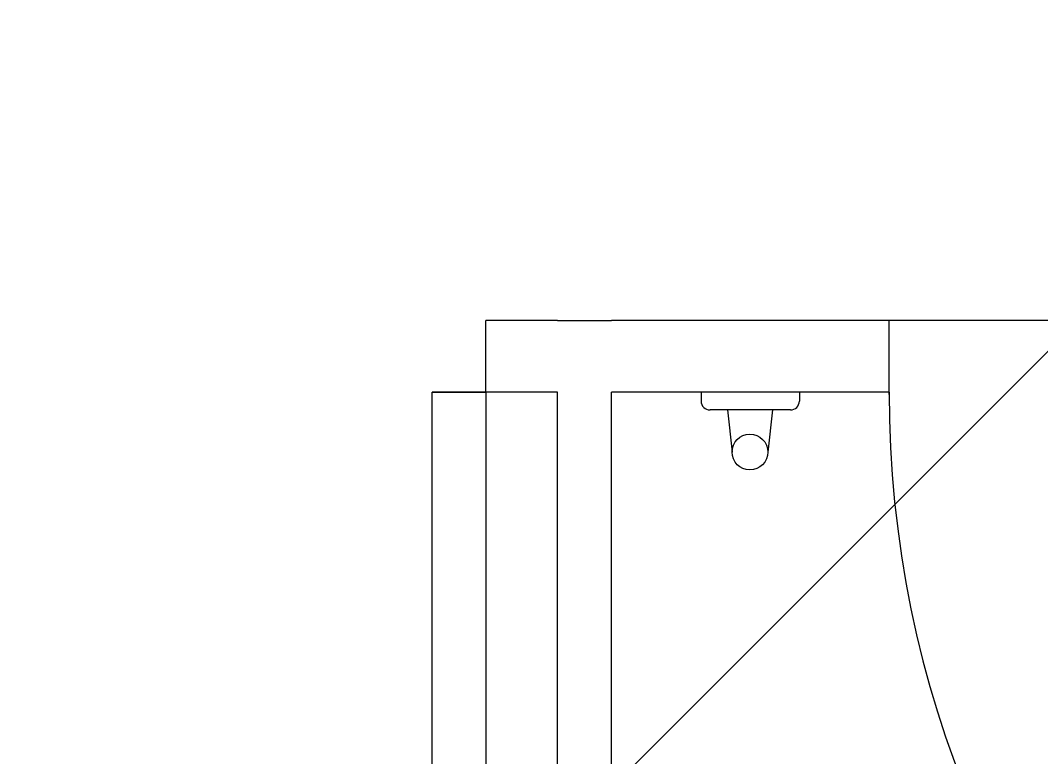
# Model space of a CAD drawing. Header units: millimetres. Extents: x 732 to 1037, y 127 to 299.
# Drawn here: x 737.353 to 737.923, y 284.984 to 285.395 of the extents above; entities that cross this region are included whole.
import ezdxf

# ---------------------------------------------------------------- set-up
doc = ezdxf.new("R2010")
doc.units = ezdxf.units.MM
doc.layers.add('I-ARQ', color=8, linetype='Continuous')

# ---------------------------------------------------------------- blocks, each defined once
blk = doc.blocks.new('A$C4CA24491')
at = {"layer": 'I-ARQ', "color": 2}
blk.add_line((0, 6.58942), (12.4561, 19.04552), dxfattribs=at)

msp = doc.modelspace()

# ---------------------------------------------------------------- linework, layer by layer
at = {"layer": 'I-ARQ'}
for p, q in [((737.65258, 285.22753), (737.61258, 285.22753)), ((737.61258, 285.18753), (737.61258, 285.22753)), ((737.65258, 285.22753), (737.68258, 285.22753)), ((737.83759, 285.22753), (737.68258, 285.22753)), ((738.43758, 285.22753), (737.83758, 285.22753)), ((737.83759, 285.18615), (737.83759, 285.22753)), ((737.65258, 285.18753), (737.58258, 285.18753)), ((737.58258, 284.58753), (737.58258, 285.18753)), ((737.58258, 285.18753), (737.61258, 285.18753)), ((737.61258, 285.18753), (737.61258, 284.58753)), ((737.65258, 283.97753), (737.65258, 285.18753)), ((737.68258, 283.97753), (737.68258, 285.18753)), ((737.83758, 285.18753), (737.68258, 285.18753)), ((737.73267, 285.18753), (737.73267, 285.18253)), ((737.7875, 285.18753), (737.73267, 285.18753)), ((737.7875, 285.18753), (737.7875, 285.18253)), ((737.7825, 285.17753), (737.73767, 285.17753)), ((737.74738, 285.17753), (737.74991, 285.15407)), ((737.77244, 285.17753), (737.76991, 285.15407))]:
    msp.add_line(p, q, dxfattribs=at)
msp.add_circle((737.75991, 285.15407), 0.01, dxfattribs=at)
for centre, radius, start, end in [((737.61258, 285.18753), 0.6, 180, 270), ((737.73767, 285.18253), 0.005, 180, 270), ((737.7825, 285.18253), 0.005, 270, 0), ((738.43758, 285.18753), 0.6, 180, 270)]:
    msp.add_arc(centre, radius, start, end, dxfattribs=at)

# ---------------------------------------------------------------- block references
msp.add_blockref('A$C4CA24491', (733.63258, 274.32726))

doc.saveas('drawing.dxf')
